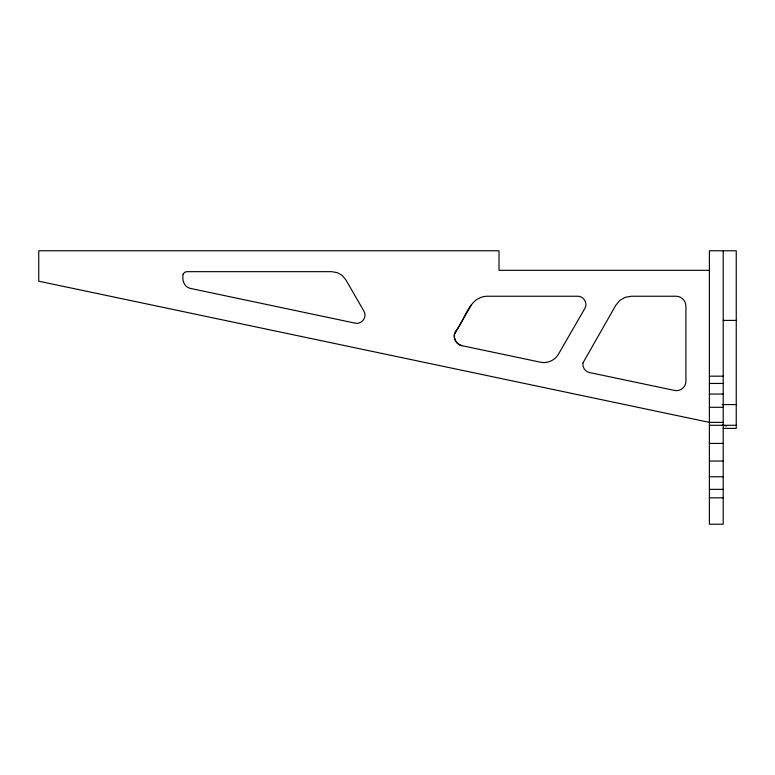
<?xml version="1.0" encoding="UTF-8"?>
<svg xmlns="http://www.w3.org/2000/svg" width="775" height="775" viewBox="0 0 775 775"><rect width="100%" height="100%" fill="white"/><g stroke="black" fill="none" stroke-linecap="round" stroke-linejoin="round"><path stroke-width="1.16" d="M471.423 304.904L454.373 334.529C453.569 339.547 457.037 344.623 462.007 345.689L540.795 362.274C547.586 363.572 554.706 360.394 558.271 354.475L584.844 308.45C587.944 303.287 583.808 296.127 577.782 296.234L486.778 296.234C468.662 297.174 465.213 319.639 455.652 331.08C452.232 336.573 455.652 344.439 462.007 345.689M709.396 270.339L498.993 270.339L498.993 250.78L38.75 250.78L38.75 281.199L709.396 422.375L723.211 422.375M723.211 320.395L736.25 320.395M709.396 376.175L723.211 376.175M709.396 383.451L723.211 383.451M709.396 394.049L723.211 394.049M722.242 404.579L736.25 404.579M709.396 407.292L723.211 407.292M709.396 425.291L736.25 425.291M723.211 428.391L736.25 428.391L736.25 250.78L709.396 250.78L709.396 524.22L723.211 524.22L723.211 250.78M709.396 443.416L723.211 443.416M709.396 461.038L723.211 461.038M709.396 476.77L723.211 476.77M709.396 489.364L723.211 489.364M709.396 497.831L723.211 497.831M722.387 425.117L726.475 425.979M583.033 362.826C582.132 367.108 585.048 371.583 589.32 372.494L674.637 390.455C680.227 391.685 685.972 387.035 685.904 381.31L685.904 306.009C685.894 300.768 681.37 296.244 676.129 296.234L631.363 296.234L625.241 297.309L619.845 300.419L615.844 305.195L583.033 362.826M183.123 274.282C181.902 279.94 184.014 287.089 190.359 288.387L355.173 323.156C361.751 324.744 367.466 316.868 363.911 311.114L345.844 279.814L342.211 275.474L337.309 272.645L331.729 271.667L186.727 271.667L184.498 272.383L183.123 274.282"/></g></svg>
